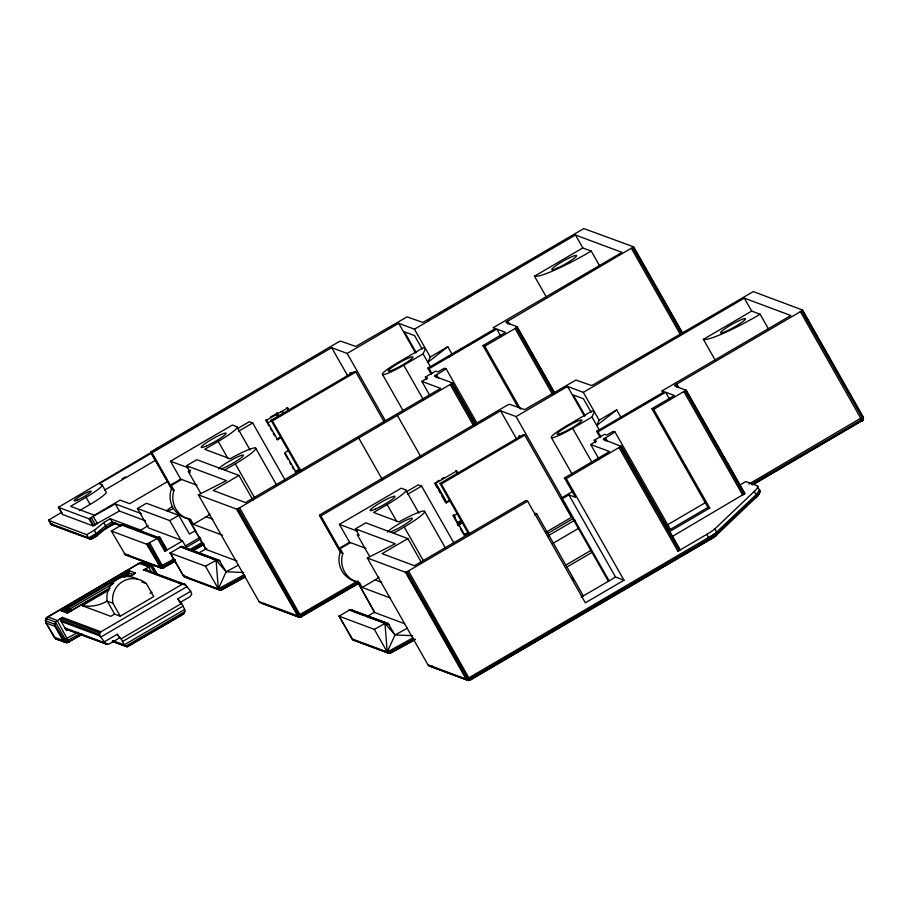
<?xml version="1.0" encoding="UTF-8"?>
<svg xmlns="http://www.w3.org/2000/svg" width="909" height="909" viewBox="0 0 909 909"><rect width="100%" height="100%" fill="white"/><g stroke="black" fill="none" stroke-linecap="round" stroke-linejoin="round"><path stroke-width="1.36" d="M61.721 512.278L48.711 520.096L51.506 524.72L90.934 539.298L96.808 535.867L94.491 530.14L103.831 522.516L110.273 518.744L141.702 530.504M130.851 576.09L128.51 575.204L129.578 570.875L135.43 573.056L129.339 576.624M46.62 619.574L47.688 616.836L139.145 563.33L141.372 562.716L152.712 566.727L158.041 575.352M81.765 634.277L68.005 642.288L65.266 641.993L54.574 624.153L45.45 620.745L46.143 618.279L47.688 616.836L57.153 620.381L68.982 642.129L66.743 642.743L55.744 638.857L46.041 622.983L45.45 620.745L46.052 618.495L47.688 616.836L46.052 618.495L55.426 621.995L65.425 639.595L68.005 642.288L82.264 634.357M47.654 617.234L139.145 563.33L141.372 562.716L152.712 566.727L157.314 574.818M198.401 494.848L259.065 601.633L260.201 602.747L298.311 616.995L301.277 616.984L239.601 507.779L236.567 509.12L198.401 494.848L226.409 480.622L186.561 465.715L196.867 459.681L238.976 475.43L252.975 500.086M367.293 558.001L427.957 664.786L429.093 665.899L467.203 680.148L470.169 680.137L408.482 570.932L405.459 572.272L367.293 558.001L395.301 543.764L355.442 528.868L365.748 522.834L407.857 538.582L421.162 562.001M753.447 484.429L862.084 420.617L800.375 311.673L802.499 310.003L753.288 291.607L593.066 384.871L591.384 385.473L575.954 380.03L524.675 409.607L509.517 404.278L507.836 404.88L321.65 513.755L319.525 515.437L340.625 552.57L341.523 551.661M113.602 583.373L69.698 609.064L65.812 609.2L61.312 610.814L64.3 610.246L127.362 573.227L129.578 570.875L126.351 573.784L124.578 576.954L127.771 575.363L129.578 570.875L61.312 610.814L67.164 613.007L109.739 588.464M429.093 665.899L468.68 680.546L470.169 680.137L714.019 537.23L715.951 535.606L715.769 532.879L756.197 494.587L759.549 490.303L757.106 485.758L745.846 481.554L738.972 485.565M759.538 489.485L759.935 491.792L757.89 495.757L715.894 535.731L717.201 533.447L714.951 528.765L754.356 491.349A51.62 6.374 -29.6 0 0 757.106 485.758M104.387 641.799L117.261 634.255L119.386 638.004L109.08 644.026L106.114 644.038L99.82 635.902L61.198 621.461L61.21 618.461L62.301 617.359L100.922 631.8L182.073 584.328L185.038 584.317L190.685 591.304L191.731 593.952L190.231 596.554L179.925 602.576L177.8 598.838L190.685 591.304M99.82 635.902L99.831 632.903L100.922 631.8M863.55 418.288L862.05 420.89L863.141 419.788L863.164 416.788L802.499 310.003M709.599 540.048L706.872 534.322A12.328 1.523 -29.6 0 0 714.951 528.765M126.328 575.999L128.192 572.863L133.123 574.454L135.43 573.056L132.453 575.136M357.385 581.567L374.678 612.518L404.641 623.722M48.711 520.096L50.427 523.618L88.605 537.889L89.616 538.969L113.125 523.05L121.067 525.856M145.497 520.8L119.386 511.04L92.945 525.856L62.437 514.449L58.392 507.324L152.167 451.818M52.29 523.936L51.506 524.72L90.934 539.298L96.808 535.867M78.151 632.232L62.903 640.504L54.813 626.267L46.041 622.983L54.12 637.22L62.903 640.504L64.528 642.14L79.867 633.732M66.936 611.234L69.698 609.064L71.925 610.428L70.084 611.598L68.095 610.064L64.891 609.78L61.312 610.814L64.221 610.462L69.277 612.109M54.301 636.789L55.744 638.857L66.743 642.743L68.982 642.129M171.858 489.133L150.644 452.284L151.542 451.387L338.955 341.727L340.625 341.125L355.783 346.454L407.062 316.877L422.492 322.32L424.173 321.718L583.839 228.568L633.607 246.85L682.42 332.774M159.439 536.992L166.915 549.65L164.79 551.32L157.439 538.378L159.439 536.992L166.79 549.934M245.123 575.806L219.342 589.941L184.05 576.738L170.097 553.002L181.493 546.423L219.16 560.342L226.136 571.795L218.319 588.873L219.342 589.941L221.921 589.782L245.237 576.988M237.056 561.058L205.786 549.366L206.684 548.468M414.004 638.947L388.234 653.094L352.931 639.891L338.989 616.154L350.385 609.564L388.052 623.494L395.029 634.948L387.211 652.026L388.234 653.094L390.802 652.935L415.356 639.47M239.601 507.779L451.421 383.78L452.318 382.882L434.366 376.167L446.149 368.838L476.986 423.128M339.102 615.859L351.851 638.8L387.211 652.026L412.993 637.879M351.976 638.516L352.931 639.891L389.541 653.423L415.322 639.288M374.678 612.518L358.078 582.794M150.644 452.284L151.996 452.784L331.671 347.658L347.158 353.442L398.676 323.297L414.447 329.194L575.454 234.988L621.949 252.372L493.144 327.74L495.394 328.581L427.775 368.145L429.128 368.656L496.746 329.092L505.529 332.376L482.986 345.556L484.792 346.238L515.062 328.524L517.187 326.842L505.824 322.263L633.607 246.85M615.041 431.991L613.234 431.321L606.792 435.093L604.542 434.241L594.236 440.274L596.486 441.115L590.691 444.512L609.553 451.557L564.466 477.941L566.273 478.611L621.086 446.319L603.246 439.32L615.041 431.991L671.103 530.686L709.747 508.086L653.685 409.38L651.878 408.709L674.421 395.517L665.638 392.233L598.008 431.809L596.668 431.298L664.286 391.734L662.036 390.893L790.841 315.525L744.335 298.141L583.328 392.347L567.568 386.45L516.051 416.595L500.564 410.811L320.877 515.937L319.525 515.437M653.685 409.38L685.954 390.279L674.592 385.7L675.489 384.802L800.375 311.673M619.086 447.717L677.909 551.263L680.034 549.593L621.211 446.035M672.66 536.242L744.903 493.553L686.079 389.995M863.164 416.788L748.902 484.077M382.575 374.565A20.998 2.591 -29.6 0 0 403.766 365.202L423.083 353.896L425.469 348.613L423.219 347.772L397.46 362.839A20.998 2.591 -29.6 0 0 382.575 374.565L403.482 411.368M447.807 346.749L430.252 357.021L427.866 362.305L447.807 346.749L452.216 354.521L448.898 357.112M551.468 437.718A20.998 2.591 -29.6 0 0 572.659 428.344L591.975 417.049L594.361 411.754L592.111 410.913L566.352 425.991A20.998 2.591 -29.6 0 0 551.468 437.718L572.375 474.521M616.688 409.902L599.145 420.174L596.759 425.457L616.688 409.902L621.108 417.674L623.54 416.242M112.216 641.447L127.192 646.81L181.755 615.12L183.868 613.655L184.947 611.575L184.709 609.462L181.63 603.44L177.8 598.838M711.293 539.026L715.951 535.606M712.747 538.105L712.701 535.071L715.769 532.879M862.05 420.89L863.141 419.788M714.019 537.23L714.872 535.31L714.383 533.924M715.053 536.446L716.871 534.81M96.206 536.469L106.148 528.243L115.704 522.891L105.546 528.845L106.194 527.106L103.831 522.516M183.868 574.749L182.97 575.647L218.319 588.873L244.101 574.727M184.822 575.965L184.05 576.738L220.66 590.271L245.214 576.806M185.981 576.692L185.527 577.135L187.015 576.738L185.584 576.999L183.084 575.363L170.222 552.717M427.957 664.786L466.124 679.057L467.805 678.455L712.701 535.071M139.066 531.254L148.212 525.607M174.596 561.535L162.109 568.386L125.328 554.785L111.33 531.026L122.715 524.436L158.62 537.708M155.837 449.66L158.28 448.228M160.734 446.796L163.177 445.365M166.858 443.217L169.301 441.785M172.971 439.638L175.426 438.206M183.993 433.195L186.436 431.764M188.89 430.332L192.56 428.173M195.003 426.741L198.685 424.594M206.025 420.299L209.695 418.151M213.365 416.004L220.717 411.709M230.511 405.971L232.954 404.539M236.624 402.392L239.078 400.96M241.521 399.528L243.976 398.097M151.576 453.125L99.308 483.713L102.013 484.724L106.046 491.849A22.498 2.784 -29.6 0 1 90.105 504.415L79.413 510.676M102.013 484.724A22.498 2.784 -29.6 0 1 86.06 497.291L70.607 506.336L94.366 515.221L120.124 500.143L129.692 503.722L167.586 481.554M121.931 478.986L125.601 476.839M104.569 490.121L155.621 460.249M197.048 485.236L180.675 479.123L170.517 461.227L232.34 425.048L236.84 426.73L250.032 449.955M237.51 428.616L249.316 421.708L252.702 422.969L285.301 480.361M236.84 426.73A26.247 3.25 -29.6 0 1 218.24 441.399L204.718 449.307L230.057 458.784A28.372 3.511 -29.6 0 1 255.645 448.126L276.563 484.952M238.533 431.264L252.702 422.969M427.719 320.547L430.173 319.116M438.752 314.094L441.195 312.662M444.876 310.514L447.319 309.083M449.773 307.651L453.443 305.504M466.919 297.618L470.601 295.459M474.271 293.312L481.622 289.017M58.392 507.324L88.9 518.732L115.341 503.916L141.44 513.676M270.348 417.174L277.427 413.027M269.064 426.003L265.621 419.935L266.519 420.265L287.778 407.834L289.153 410.266M300.197 471.612L271.064 420.322L354.533 371.497L355.873 371.997L384.45 422.299M267.803 422.924L272.689 420.06M275.132 418.629L283.688 413.629M271.064 420.322L272.416 420.833L355.873 371.997M200.809 493.451L188.322 471.476L190.606 470.135M151.996 452.784L170.369 485.145L180.675 479.123M48.597 520.391L86.764 534.662L94.491 530.14M170.369 485.145L171.278 485.486L181.584 479.452M200.912 538.81L186.22 547.411L182.55 540.935L180.789 540.014L148.474 527.936L137.452 508.517L146.463 503.245L178.778 515.323L189.447 534.094L195.526 530.538M546.695 297.652L534.503 276.188L582.805 247.93L591.248 251.089L599.372 265.394M281.37 436.581L276.654 439.354L277.552 439.683L281.097 437.615M224.637 470.089L235.317 463.84A28.372 3.511 -29.6 0 0 255.645 448.126M277.097 439.581L279.483 438.183M238.976 475.43L213.206 490.508L245.521 502.586L440.66 388.404L421.81 381.36L427.605 377.962L425.355 377.121L435.65 371.099L437.911 371.94L444.342 368.168L446.149 368.838M454.659 353.09L463.192 348.09M466.851 345.954L475.396 340.955M477.827 339.534L486.372 334.535M488.803 333.114L493.689 330.251M288.448 450.557L284.903 452.625L295.936 472.044L299.481 469.976M137.452 508.517L169.767 520.596L178.778 515.323M121.295 524.868L156.984 538.208L159.564 536.708M111.33 531.026L146.679 544.241L157.439 538.378M171.278 485.486L173.983 490.258A22.657 22.361 -69.5 0 0 190.629 519.55L193.333 524.323L206.218 516.778A22.498 22.214 -69.5 0 0 209.99 514.005M299.754 468.942L295.039 471.703L295.936 472.044M296.539 471.43L299.05 469.851M164.79 551.32L182.55 540.935M67.164 613.007L109.83 588.043M62.301 617.359L55.426 621.995L54.813 626.267M141.884 581.953L146.383 583.635L153.735 596.577L120.249 616.177L114.614 614.075L110.75 616.336L82.264 605.678L108.944 590.077M182.073 584.328L143.452 569.886L150.746 566.227L155.405 574.443M185.425 545.934L200.094 537.355M173.574 559.115L159.541 566.898L124.192 553.672M189.481 549.809L201.707 542.662M175.471 559.671L160.632 567.989L146.679 544.241M191.367 550.377L203.605 543.218M174.619 561.273L162.95 568.08L161.12 567.886L147.247 544.127M191.742 551.263L203.968 544.105M192.924 550.809L203.923 544.377M68.061 629.517L66.346 630.516L59.733 618.87M198.219 553.365L206.707 548.4M150.042 593.35L151.973 592.214M100.558 637.198L186.856 586.703M117.261 634.255L121.09 638.857L181.63 603.44M184.947 611.575L125.442 646.39L124.169 644.89L122.579 641.493L183.118 606.076M184.709 609.462L124.169 644.89L112.568 640.55M183.868 613.655L127.192 646.81L112.716 641.402M365.941 548.388L349.567 542.275L339.398 524.379L401.233 488.201L405.732 489.883L418.924 513.108M406.403 491.769L418.208 484.861L421.583 486.122L454.193 543.514M405.732 489.883A26.247 3.25 -29.6 0 1 387.132 504.552L373.61 512.46L398.937 521.936A28.372 3.511 -29.6 0 1 424.537 511.278L445.455 548.104M407.414 494.416L421.583 486.122M436.877 481.702L439.229 480.316M441.592 478.941L443.956 477.555M434.513 483.088L435.411 483.418L456.659 470.987L458.045 473.407M469.089 534.765L439.956 483.474L523.414 434.638L524.766 435.15L571.466 517.346L545.877 532.31M439.956 483.474L441.308 483.986L524.766 435.15M320.877 515.937L339.262 548.297L349.567 542.275M339.262 548.297L340.159 548.638L350.465 542.605M715.576 360.805L703.396 339.341L751.698 311.083L760.14 314.241L768.264 328.547M441.399 495.223L445.535 502.495L450.262 499.734M393.529 533.231L404.198 526.993A28.372 3.511 -29.6 0 0 424.537 511.278M445.535 502.495L446.444 502.836L449.978 500.768M407.857 538.582L382.098 553.649L414.413 565.739L525.834 500.552L527.629 501.223L585.351 602.826L623.994 580.226L566.273 478.611M625.983 414.811L629.642 412.675M632.085 411.243L640.618 406.255M643.061 404.823L657.696 396.256M456.341 521.516L452.898 515.448L453.796 515.778L457.341 513.71M357.703 580.953L297.8 615.791L259.065 601.633M456.704 523.027L461.59 520.175M358.373 582.237L298.311 616.995L236.567 509.12M457.375 524.311L462.261 521.448M358.737 583.124L301.311 616.722L298.811 616.893L237.135 509.006M457.716 525.22L462.601 522.357M261.849 603.212L299.8 617.393L358.691 583.396M458.863 524.788L462.533 522.641M340.159 548.638L342.875 553.411A22.657 22.361 -69.5 0 0 359.521 582.703L362.225 587.464L375.099 579.931A22.498 22.214 -69.5 0 0 378.883 577.158M468.646 532.095L463.92 534.856L464.829 535.196L468.362 533.129M464.363 535.094L467.942 533.004M408.482 570.932L527.629 501.223M608.28 581.09L561.183 498.177L573.159 491.167M534.515 514.971L536.662 513.71L583.351 595.906M561.183 498.177L562.421 498.643L568.864 494.871L575.499 497.359L564.466 477.941M367.1 616.518L374.383 612.257M548.184 533.174L572.545 518.914M548.07 535.833L574.874 520.141M553.195 543.207L578.84 528.197M565.443 565.341L591.043 550.377M566.546 567.284L592.145 552.32M667.081 525.05L705.714 502.45M670.512 529.311L707.941 507.404L709.747 508.086M751.686 484.111L863.448 418.538L802.374 310.287M752.322 484.838L862.698 420.231L862.266 417.686L801.602 310.901M581.203 597.156L615.552 577.067L623.994 580.226M677.909 551.263L706.872 534.322M170.097 553.002L205.457 566.216L216.092 560.319L219.16 560.342M338.989 616.154L374.338 629.369L384.984 623.472L388.052 623.494M179.948 546.798L216.092 560.319L226.136 571.795L238.544 565.034M348.84 609.95L384.984 623.472L395.029 634.948L407.437 628.187M139.1 563.728L140.952 562.807L143.599 563.319M156.984 538.208L158.473 537.81L122.715 524.436M143.452 569.886L146.417 569.875M127.771 575.363L128.51 575.204M125.328 554.785L128.692 554.922M430.741 666.354L432.445 666.036M140.111 563.182L139.145 563.33L148.599 566.864L151.348 571.704M301.277 616.984L298.913 615.302L238.249 508.517M470.169 680.137L467.692 680.046L466.692 678.943L406.028 572.159M226.136 571.795L243.726 572.545M395.029 634.948L412.618 635.686M105.035 642.947L64.88 627.926L65.959 629.028L107.592 644.436M353.044 639.652L354.476 640.152M55.904 638.493L58.051 639.243M456.659 470.987L455.761 470.646L457.829 474.293M281.188 411.516L284.903 412.913M275.495 415.004L279.052 416.322L277.029 412.766M535.424 513.244L536.662 513.71M170.517 461.227L188.299 467.874M339.398 524.379L357.192 531.026M188.322 471.476L190.231 472.191L186.561 465.715M173.983 490.258L171.278 489.247A22.657 22.361 -69.5 0 0 187.924 518.539L190.629 519.55M342.875 553.411L340.171 552.399A22.657 22.361 -69.5 0 0 356.817 581.692L359.521 582.703M206.218 516.778L212.831 519.255M375.099 579.931L381.723 582.408M193.333 524.323L222.444 535.196M362.225 587.464L390.006 597.861M181.493 546.423L217.637 559.933M350.385 609.564L386.53 623.085M126.556 526.402L130.532 527.89M135.839 529.879L145.122 533.344M150.417 535.333L157.052 537.81M184.447 548.047L193.708 551.513M196.344 552.502L208.241 556.944M210.888 557.933L220.251 561.444M354.658 611.7L363.918 615.154M366.554 616.143L378.451 620.597M381.098 621.586L389.143 624.585M121.283 525.413L112.114 521.982L110.273 518.744M121.011 525.993L112.114 521.982L105.671 525.743L96.331 533.378L88.605 537.889L86.764 534.662M159.711 566.523L163.597 567.977L149.701 542.9M126.976 555.251L162.109 568.386L163.597 567.977L161.223 566.284L148.36 543.639M144.94 569.477L185.038 584.317M147.497 570.966L151.36 572.409M156.507 574.329L173.244 580.59M178.403 582.521L186.118 585.407M137.327 579.101A20.623 20.362 -69.5 0 0 107.262 601.122L112.898 603.235L120.249 616.177M68.72 612.143L64.221 610.462L67.084 610.859L68.914 612.518M61.21 618.461L99.831 632.903M60.812 619.961L99.433 634.402M65.959 629.028L106.114 644.038M759.333 490.496L759.515 493.269L757.879 495.394L759.935 491.792L759.549 490.303M352.033 610.03L353.34 611.2M387.95 623.46L389.029 624.551M219.058 560.308L220.137 561.398M159.95 538.208L161.029 539.298M124.158 524.823L125.226 525.902M50.552 523.334L51.62 524.47M744.335 298.141L751.698 311.083M633.482 247.134L682.295 333.058M632.709 247.748L681.523 333.671M631.482 248.532L680.296 334.444M754.356 491.349L756.595 496.041L755.22 498.382L757.89 495.757L759.379 492.917L758.992 491.439M685.954 390.279L744.778 493.837M685.181 390.893L744.005 494.451M683.954 391.677L742.778 495.223M676.716 384.03L678.818 387.723M675.489 384.802L676.887 387.268M665.638 392.233L669.808 399.574M575.454 234.988L582.805 247.93M662.036 390.893L663.422 393.336M651.878 408.709L707.941 507.404M621.086 446.319L679.921 549.877M620.313 446.933L679.137 550.49M583.328 392.347L599.145 420.174M591.111 412.288L583.419 398.744L573.295 394.961L585.18 415.879M605.383 437.649L607.473 441.342M591.975 417.049L599.27 429.9M604.144 438.422L605.553 440.888M598.008 431.809L600.792 436.695M596.668 431.298L600.133 437.411M567.568 386.45L584.373 416.038M594.236 440.274L595.634 442.717M590.691 444.512L599.042 459.204M517.187 326.842L554.297 392.177M517.062 327.138L554.888 393.699M516.289 327.751L554.104 394.313M572.659 428.344L592.168 462.692M515.062 328.524L552.172 393.858M507.824 320.877L509.926 324.57M506.597 321.65L508.006 324.115M496.746 329.092L500.916 336.432M484.792 346.238L520.539 409.152M568.864 494.871L615.552 577.067M482.986 345.556L518.028 407.243M516.051 416.595L561.944 497.393M562.421 498.643L609.11 580.828M500.564 410.811L516.494 438.854M572.136 577.874L573.511 580.317M452.318 382.882L475.43 423.571M452.205 383.166L476.009 425.082M451.421 383.78L474.532 424.469M450.194 384.564L474.009 426.48M414.447 329.194L430.252 357.021M422.231 349.136L414.538 335.603L404.403 331.808L416.288 352.726M436.49 374.497L438.592 378.189M423.083 353.896L430.389 366.747M435.263 375.269L436.661 377.735M429.128 368.656L431.9 373.542M427.775 368.145L431.252 374.269M398.676 323.297L415.493 352.885M425.355 377.121L426.741 379.576M421.81 381.36L429.457 394.824M403.766 365.202L423.276 399.551M441.308 483.986L469.748 534.049M397.381 415.458L421.026 457.079M435.638 482.793L446.762 502.382M453.716 514.619L455.102 517.073M435.411 483.418L446.444 502.836M453.796 515.778L464.829 535.196M435.195 484.292L437.263 487.94M438.649 490.36L440.024 492.792M457.716 523.936L459.102 526.368M460.477 528.788L463.238 533.651M347.158 353.442L385.405 420.776M331.671 347.658L347.613 375.701M358.748 438.07L382.394 479.691M404.198 526.993L423.73 561.353M387.132 504.552L396.858 521.664M407.141 571.659L467.805 678.455L469.521 680.239L709.69 539.753L711.577 538.617L710.781 536.31M405.459 572.272L466.124 679.057L467.692 680.046L713.247 536.424L756.595 496.041L758.265 494.337L757.867 492.871M286.869 407.493L288.937 411.141M355.442 528.868L359.123 535.333L357.203 534.617L369.69 556.603M272.416 420.833L300.856 470.896M266.519 420.265L277.552 439.683M270.45 428.423L271.825 430.855M273.2 433.286L274.586 435.706M284.699 453.5L288.142 459.568M289.517 461.999L290.903 464.431M292.278 466.851L293.652 469.283M319.65 515.153L340.739 552.274M374.338 629.369L387.211 652.026L384.984 623.472M235.317 463.84L254.838 498.2M218.24 441.399L227.966 458.511M150.758 452L171.176 487.928M188.493 518.425L205.911 549.081M188.379 518.709L205.786 549.366M205.457 566.216L218.319 588.873L216.092 560.319M169.767 520.596L180.789 540.014M158.666 537.605L166.017 550.547M115.341 503.916L119.386 511.04M146.031 568.375L147.008 570.102M86.06 497.291L90.105 504.415M93.445 516.732L97.49 523.845M91.423 517.823L95.468 524.947M89.764 518.562L93.809 525.675M88.9 518.732L92.945 525.856M58.574 506.892L61.948 512.835M107.262 601.122L114.614 614.075M121.09 638.857L122.579 641.493M519.198 436.979A14.998 1.534 59.7 0 1 520.175 436.331M760.14 314.241A56.256 6.954 -29.6 0 1 703.396 339.341M387.564 532.106A14.249 1.761 -29.6 0 1 404.21 521.118A14.249 1.761 -29.6 0 1 410.107 520.902A14.249 1.761 -29.6 0 1 390.416 531.992M172.574 508.949A9.749 1.204 -29.6 0 1 167.006 510.813A9.749 1.204 -29.6 0 1 171.915 506.767M107.126 601.099A37.587 37.099 -69.5 0 1 82.264 605.678M112.898 603.235A20.623 20.362 -69.5 0 1 146.383 583.635M350.317 373.826A14.998 1.534 59.7 0 1 351.283 373.179M591.248 251.089A56.256 6.954 -29.6 0 1 534.503 276.188M218.683 468.953A14.249 1.761 -29.6 0 1 235.317 457.977A14.249 1.761 -29.6 0 1 241.215 457.75A14.249 1.761 -29.6 0 1 221.523 468.851M375.406 509.074A14.249 1.761 -29.6 0 0 394.915 496.746A14.249 1.761 -29.6 0 0 377.315 504.529A14.249 1.761 -29.6 0 0 375.406 509.074M725.95 331.376A14.249 1.761 -29.6 0 0 745.471 319.036A14.249 1.761 -29.6 0 0 727.859 326.82A14.249 1.761 -29.6 0 0 725.95 331.376M562.364 432.798A14.249 1.761 -29.6 0 0 581.874 420.458A14.249 1.761 -29.6 0 0 564.262 428.253A14.249 1.761 -29.6 0 0 562.364 432.798M77.799 499.882A9.749 1.204 -29.6 0 0 91.15 491.439A9.749 1.204 -29.6 0 0 79.106 496.768A9.749 1.204 -29.6 0 0 77.799 499.882M206.513 445.933A14.249 1.761 -29.6 0 0 226.034 433.593A14.249 1.761 -29.6 0 0 208.422 441.376A14.249 1.761 -29.6 0 0 206.513 445.933M557.069 268.223A14.249 1.761 -29.6 0 0 576.579 255.883A14.249 1.761 -29.6 0 0 558.967 263.678A14.249 1.761 -29.6 0 0 557.069 268.223M393.472 369.645A14.249 1.761 -29.6 0 0 412.981 357.305A14.249 1.761 -29.6 0 0 395.381 365.1A14.249 1.761 -29.6 0 0 393.472 369.645"/></g></svg>
